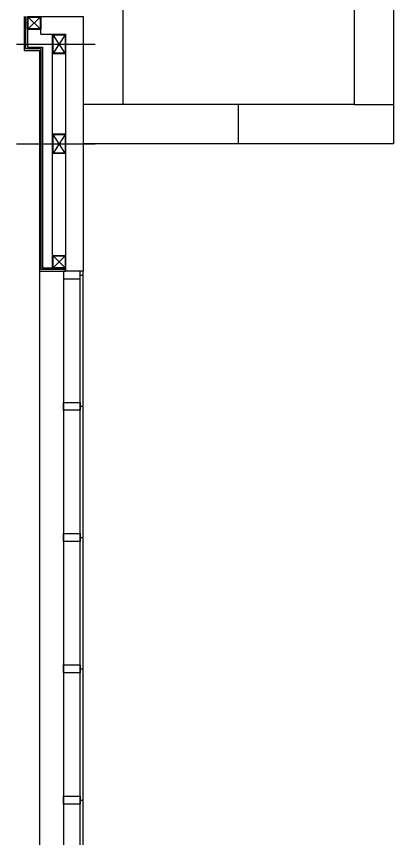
# Model space of a CAD drawing. Header units: millimetres. Extents: x -168200 to 672800, y -7409 to 118800.
# Drawn here: x 280925 to 283800, y 58607 to 64870 of the extents above; entities that cross this region are included whole.
import ezdxf

# ---------------------------------------------------------------- set-up
doc = ezdxf.new("R2010")
doc.units = ezdxf.units.MM
doc.header["$LTSCALE"] = 200
doc.layers.add('1 BA', color=9, linetype='Continuous')

msp = doc.modelspace()

# ---------------------------------------------------------------- linework, layer by layer
at = {"layer": '1 BA'}
for p, q in [((283800, 73400), (283800, 63900)), ((283500, 73100), (283500, 64200)), ((281735, 65170), (281735, 64200)), ((280985, 64870), (280985, 64610)), ((280997.5, 64622.5), (280997.5, 64870)), ((281010, 64870), (281010, 64635)), ((281014.5, 64774.5), (281105.5, 64865.5)), ((281014.5, 64865.5), (281105.5, 64774.5)), ((281014.5, 64774.5), (281105.5, 64865.5)), ((281014.5, 64865.5), (281105.5, 64774.5)), ((281014.5, 64774.5), (281105.5, 64865.5)), ((281014.5, 64865.5), (281105.5, 64774.5)), ((281014.5, 64774.5), (281105.5, 64865.5)), ((281014.5, 64865.5), (281105.5, 64774.5)), ((281110, 64870), (281435, 64870)), ((281110, 64735), (281110, 64870)), ((281435, 64870), (281435, 62930)), ((281110, 64735), (281300, 64735)), ((281200, 63055), (281200, 64735)), ((281200, 64585), (281200, 64735)), ((281200, 64735), (281300, 64735)), ((281296, 64731), (281204, 64589)), ((281296, 64589), (281204, 64731)), ((281204, 64589), (281204, 64731)), ((281204, 64731), (281296, 64731)), ((281296, 64731), (281296, 64589)), ((281300, 64735), (281300, 62930)), ((281300, 64735), (281300, 64585)), ((281010, 64635), (281125, 64635)), ((281125, 64635), (281125, 62955)), ((280985, 64610), (281100, 64610)), ((281112.5, 64622.5), (280997.5, 64622.5)), ((281100, 64610), (281100, 62930)), ((281112.5, 62942.5), (281112.5, 64622.5)), ((281300, 64585), (281200, 64585)), ((281296, 64589), (281204, 64589)), ((283500, 64200), (281435, 64200)), ((282617.5, 63900), (282617.5, 64200)), ((283500, 64200), (283800, 64200)), ((281200, 63825), (281200, 63975)), ((281200, 63975), (281300, 63975)), ((281296, 63971), (281204, 63829)), ((281296, 63829), (281204, 63971)), ((281204, 63829), (281204, 63971)), ((281204, 63971), (281296, 63971)), ((281296, 63971), (281296, 63829)), ((281300, 63975), (281300, 63825)), ((283800, 63900), (281435, 63900)), ((281300, 63825), (281200, 63825)), ((281296, 63829), (281204, 63829)), ((281204.5, 62954.5), (281295.5, 63045.5)), ((281204.5, 63045.5), (281295.5, 62954.5)), ((281204.5, 62954.5), (281295.5, 63045.5)), ((281204.5, 63045.5), (281295.5, 62954.5)), ((281204.5, 62954.5), (281295.5, 63045.5)), ((281204.5, 63045.5), (281295.5, 62954.5)), ((281204.5, 62954.5), (281295.5, 63045.5)), ((281204.5, 63045.5), (281295.5, 62954.5)), ((281300, 62942.5), (281112.5, 62942.5)), ((281125, 62955), (281300, 62955)), ((281100, 62930), (281100, 42815)), ((281100, 62930), (281300, 62930)), ((281285, 62930), (281285, 62870)), ((281435, 62930), (281285, 62930)), ((281411, 62870), (281411, 62930)), ((281411, 62900), (281435, 62900)), ((281435, 62900), (281435, 62930)), ((281285, 62870), (281411, 62870)), ((281285, 61870), (281285, 61930)), ((281285, 61930), (281411, 61930)), ((281411, 61930), (281411, 61870)), ((281411, 61900), (281435, 61900)), ((281411, 61870), (281285, 61870)), ((281285, 60870), (281285, 60930)), ((281285, 60930), (281411, 60930)), ((281411, 60930), (281411, 60870)), ((281411, 60900), (281435, 60900)), ((281411, 60870), (281285, 60870)), ((281285, 59870), (281285, 59930)), ((281285, 59930), (281411, 59930)), ((281411, 59930), (281411, 59870)), ((281411, 59900), (281435, 59900)), ((281411, 59870), (281285, 59870)), ((281285, 58870), (281285, 58930)), ((281285, 58930), (281411, 58930)), ((281411, 58870), (281285, 58870)), ((281411, 58930), (281411, 58870)), ((281411, 58900), (281435, 58900))]:
    msp.add_line(p, q, dxfattribs=at)
at = {"layer": '1 BA', "linetype": 'Continuous'}
msp.add_line((281285, 62930), (281285, 42615), dxfattribs=at)
at = {"layer": '1 BA', "linetype": 'Continuous', "ltscale": 2}
for p, q in [((281410.4, 42489), (281410.4, 62930)), ((281434.4, 42465), (281434.4, 62900))]:
    msp.add_line(p, q, dxfattribs=at)
at = {"layer": '1 BA'}
for points in [[(281110, 64870), (281110, 64770), (281010, 64770), (281010, 64870)], [(281105.5, 64865.5), (281105.5, 64774.5), (281014.5, 64774.5), (281014.5, 64865.5)], [(281300, 63050), (281300, 62950), (281200, 62950), (281200, 63050)], [(281295.5, 63045.5), (281295.5, 62954.5), (281204.5, 62954.5), (281204.5, 63045.5)]]:
    msp.add_lwpolyline(points, close=True, dxfattribs=at)
for points in [[(280925, 64660), (281525, 64660)], [(280925, 63900), (281525, 63900)]]:
    msp.add_lwpolyline(points, dxfattribs=at)

doc.saveas('drawing.dxf')
